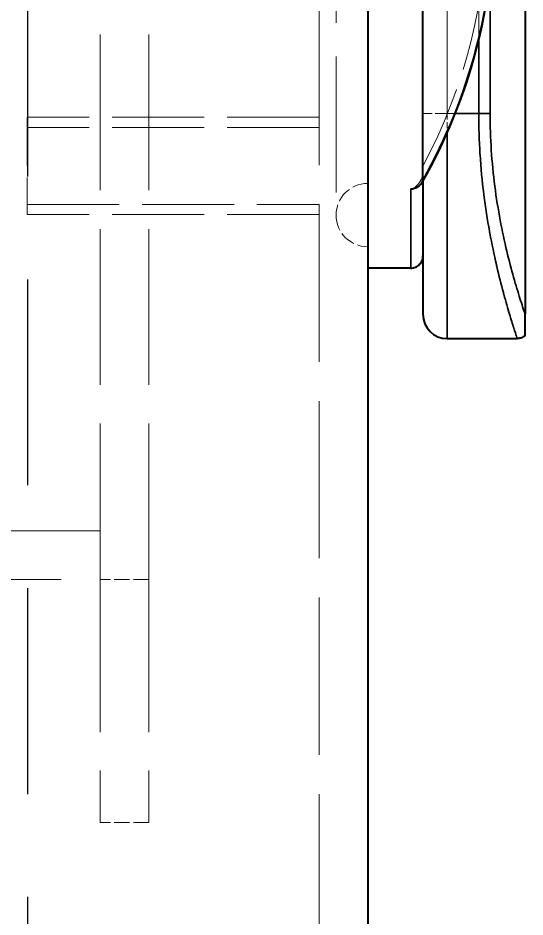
# Model space of a CAD drawing. Header units: millimetres. Extents: x 0 to 2523, y 0 to 1782.
# Drawn here: x 545.34 to 566.18, y 740.18 to 777.15 of the extents above; entities that cross this region are included whole.
import ezdxf

# ---------------------------------------------------------------- set-up
doc = ezdxf.new("R2010")
doc.units = ezdxf.units.MM
doc.header["$LTSCALE"] = 3
for name, pattern in [('CHAIN', [0.3543, 0.2362, -0.0295, 0.0591, -0.0295]), ('DASHED', [0.2067, 0.1654, -0.0413]), ('DOUBLE_DASH_CHAIN', [1.2403, 0.6614, -0.0827, 0.1654, -0.0827, 0.1654, -0.0827])]:
    doc.linetypes.add(name, pattern=pattern)
for name, color, linetype, lineweight in [('가려진 것(ISO)', 2, 'DASHED', 18), ('가려진 좁은 것(ISO)', 2, 'DASHED', 18), ('가시적인 것(ISO)', 3, 'Continuous', 40), ('가시적인 좁은 것(ISO)', 3, 'Continuous', 35), ('단면선(ISO)', 7, 'CHAIN', 25)]:
    doc.layers.add(name, color=color, linetype=linetype, lineweight=lineweight)

# ---------------------------------------------------------------- blocks, each defined once
blk = doc.blocks.new('2dTransSection1')
at = {"layer": '단면선(ISO)', "linetype": 'DOUBLE_DASH_CHAIN', "ltscale": 5.686632}
blk.add_line((181.916, 235.719), (181.916, 316.981), dxfattribs=at)

msp = doc.modelspace()

# ---------------------------------------------------------------- linework, layer by layer
at = {"layer": '가려진 것(ISO)', "ltscale": 13.035532}
msp.add_line((557.7116, 923.0669), (557.7116, 729.0669), dxfattribs=at)
at = {"layer": '가려진 것(ISO)', "ltscale": 12.901145}
for p, q in [((548.7116, 754.0669), (548.7116, 898.0669)), ((550.7116, 754.0669), (550.7116, 898.0669)), ((532.7116, 754.0669), (548.7116, 754.0669))]:
    msp.add_line(p, q, dxfattribs=at)
at = {"layer": '가려진 것(ISO)', "ltscale": 11.251338}
msp.add_line((558.4116, 782.5388), (558.4116, 769.0446), dxfattribs=at)
at = {"layer": '가려진 것(ISO)', "ltscale": 3.989087}
msp.add_line((545.7116, 773.0669), (545.7116, 769.0669), dxfattribs=at)
at = {"layer": '가려진 것(ISO)', "ltscale": 7.618686}
for p, q in [((557.7116, 773.0669), (545.7116, 773.0669)), ((557.7116, 772.6489), (545.7116, 772.6489)), ((545.7116, 769.4849), (557.7116, 769.4849)), ((557.7116, 769.0669), (545.7116, 769.0669))]:
    msp.add_line(p, q, dxfattribs=at)
at = {"layer": '가려진 것(ISO)', "ltscale": 0.246572}
msp.add_line((561.9808, 770.8034), (561.9808, 770.4347), dxfattribs=at)
at = {"layer": '가려진 것(ISO)', "ltscale": 16.126431}
msp.add_line((530.7116, 756.0669), (550.7116, 756.0669), dxfattribs=at)
at = {"layer": '가려진 것(ISO)', "ltscale": 12.665669}
for p, q in [((548.7116, 754.0669), (548.7116, 744.0669)), ((550.7116, 754.0669), (550.7116, 744.0669))]:
    msp.add_line(p, q, dxfattribs=at)
at = {"layer": '가려진 것(ISO)', "ltscale": 1.269698}
msp.add_line((550.7116, 744.0669), (548.7116, 744.0669), dxfattribs=at)
at = {"layer": '가려진 것(ISO)', "ltscale": 1.296386}
for start, end in [(90, 180), (180, 270)]:
    msp.add_arc((559.7116, 769.0446), 1.3, start, end, dxfattribs=at)
at = {"layer": '가려진 것(ISO)', "ltscale": 0.584265}
msp.add_open_spline([(561.4808, 770.12), (561.5077, 770.1215), (561.5341, 770.1279), (561.5874, 770.1477), (561.6143, 770.1621), (561.6929, 770.2138), (561.7445, 770.2627), (561.8378, 770.3774), (561.8928, 770.4584), (561.9657, 770.6439), (561.9808, 770.7235), (561.9808, 770.8034)], degree=3, knots=[0.000001, 0.000001, 0.000001, 0.000001, 0.008116123, 0.008116123, 0.017280138, 0.017280138, 0.036812418, 0.036812418, 0.056177073, 0.056177073, 0.072028344, 0.072028344, 0.072028344, 0.072028344], dxfattribs=at)
at = {"layer": '가려진 것(ISO)', "ltscale": 0.58425}
msp.add_open_spline([(561.9808, 770.8034), (561.9808, 770.7236), (561.9657, 770.644), (561.8929, 770.4586), (561.8379, 770.3776), (561.7446, 770.2628), (561.6929, 770.2139), (561.6144, 770.1622), (561.5874, 770.1477), (561.5342, 770.1279), (561.5077, 770.1216), (561.4808, 770.12)], degree=3, knots=[0.000001, 0.000001, 0.000001, 0.000001, 0.02448974, 0.02448974, 0.0544278, 0.0544278, 0.08463518, 0.08463518, 0.09880659, 0.09880659, 0.11135374, 0.11135374, 0.11135374, 0.11135374], dxfattribs=at)
at = {"layer": '가려진 것(ISO)', "ltscale": 0.052003}
msp.add_open_spline([(561.9808, 770.4873), (561.9808, 770.4811), (561.9808, 770.4749), (561.9808, 770.4686), (561.9808, 770.4574), (561.9808, 770.446), (561.9808, 770.4347)], degree=3, knots=[0.076483139, 0.076483139, 0.076483139, 0.076483139, 0.080930676, 0.080930676, 0.080930676, 0.08900317, 0.08900317, 0.08900317, 0.08900317], dxfattribs=at)
at = {"layer": '가려진 좁은 것(ISO)', "ltscale": 12.95251}
msp.add_line((564.2751, 773.2166), (564.2752, 861.567), dxfattribs=at)
at = {"layer": '가려진 좁은 것(ISO)', "ltscale": 12.510248}
msp.add_line((564.2751, 861.5669), (564.2751, 776.2332), dxfattribs=at)
at = {"layer": '가려진 좁은 것(ISO)', "ltscale": 12.952355}
msp.add_line((564.7434, 773.2173), (564.7428, 861.5666), dxfattribs=at)
at = {"layer": '가려진 좁은 것(ISO)', "ltscale": 10.764393}
msp.add_line((562.9808, 773.2169), (562.9808, 786.5669), dxfattribs=at)
at = {"layer": '가려진 좁은 것(ISO)', "ltscale": 0.997197}
msp.add_line((562.9808, 773.2169), (561.9808, 773.2169), dxfattribs=at)
at = {"layer": '가려진 좁은 것(ISO)', "ltscale": 0.821679}
msp.add_line((564.2751, 773.2166), (562.9808, 773.2169), dxfattribs=at)
at = {"layer": '가려진 좁은 것(ISO)', "ltscale": 0.499882}
msp.add_line((562.9808, 773.2169), (562.9808, 772.4303), dxfattribs=at)
at = {"layer": '가려진 좁은 것(ISO)', "ltscale": 0.209386}
msp.add_line((563.3107, 773.2169), (562.9808, 773.2169), dxfattribs=at)
at = {"layer": '가려진 좁은 것(ISO)', "ltscale": 1.269698}
msp.add_line((550.7116, 754.0669), (548.7116, 754.0669), dxfattribs=at)
at = {"layer": '가려진 좁은 것(ISO)', "ltscale": 6.950111}
msp.add_arc((542.0181, 781.6865), 22.6153, 331.97061, 359.70464, dxfattribs=at)
at = {"layer": '가려진 좁은 것(ISO)', "ltscale": 0.38483}
msp.add_open_spline([(564.7433, 773.2173), (564.7197, 773.2172), (564.6832, 773.2171), (564.6367, 773.217), (564.5902, 773.2169), (564.5337, 773.2167), (564.4718, 773.2167), (564.4099, 773.2167), (564.3425, 773.2167), (564.2751, 773.2166)], degree=3, knots=[0, 0, 0, 0, 0.3333333, 0.3333333, 0.3333333, 0.6666667, 0.6666667, 0.6666667, 1, 1, 1, 1], dxfattribs=at)
at = {"layer": '가려진 좁은 것(ISO)', "ltscale": 11.800824}
msp.add_open_spline([(565.858, 763.9669), (565.858, 763.9669), (565.8547, 763.9771), (565.8479, 763.9975), (565.8458, 764.0038), (565.8434, 764.0111), (565.8407, 764.0194), (565.8232, 764.0723), (565.7926, 764.1653), (565.7498, 764.2986), (565.7424, 764.3218), (565.7346, 764.3462), (565.7264, 764.3718), (565.6803, 764.5165), (565.6227, 764.7002), (565.5563, 764.9209), (565.5434, 764.9638), (565.5302, 765.0081), (565.5166, 765.0538), (565.4482, 765.2846), (565.3719, 765.5507), (565.2918, 765.8469), (565.2746, 765.9109), (565.2571, 765.9763), (565.2395, 766.043), (565.1596, 766.3463), (565.0769, 766.6776), (564.9959, 767.0309), (564.9765, 767.1151), (564.9573, 767.2006), (564.9382, 767.2873), (564.8595, 767.6439), (564.7832, 768.0204), (564.7126, 768.4115), (564.6942, 768.5139), (564.6761, 768.6174), (564.6584, 768.7217), (564.5923, 769.1126), (564.5324, 769.5164), (564.4808, 769.9297), (564.4661, 770.048), (564.452, 770.1671), (564.4387, 770.2869), (564.393, 770.6973), (564.3558, 771.1163), (564.3287, 771.5421), (564.3202, 771.6744), (564.3127, 771.8073), (564.3062, 771.9408), (564.2857, 772.3624), (564.2752, 772.7893), (564.2751, 773.2166)], degree=3, knots=[0.50359315, 0.50359315, 0.50359315, 0.50359315, 0.52941176, 0.52941176, 0.52941176, 0.53737617, 0.53737617, 0.53737617, 0.58823529, 0.58823529, 0.58823529, 0.59707577, 0.59707577, 0.59707577, 0.64705882, 0.64705882, 0.64705882, 0.65677318, 0.65677318, 0.65677318, 0.70588235, 0.70588235, 0.70588235, 0.71648775, 0.71648775, 0.71648775, 0.76470588, 0.76470588, 0.76470588, 0.7762063, 0.7762063, 0.7762063, 0.82352941, 0.82352941, 0.82352941, 0.8359272, 0.8359272, 0.8359272, 0.88235294, 0.88235294, 0.88235294, 0.89564483, 0.89564483, 0.89564483, 0.94117647, 0.94117647, 0.94117647, 0.95532075, 0.95532075, 0.95532075, 1, 1, 1, 1], dxfattribs=at)
at = {"layer": '가려진 좁은 것(ISO)', "ltscale": 6.925931}
msp.add_open_spline([(566.178, 764.9841), (566.1267, 765.1374), (566.0059, 765.4973), (565.7832, 766.2227), (565.5387, 767.1031), (565.2938, 768.1289), (565.0703, 769.2791), (564.8893, 770.5281), (564.7702, 771.8525), (564.7424, 772.7572), (564.7434, 773.2173)], degree=3, dxfattribs=at)
at = {"layer": '가려진 좁은 것(ISO)'}
msp.add_open_spline([(561.4808, 770.12), (561.4808, 770.12), (561.4808, 770.12), (561.4808, 770.12)], degree=3, dxfattribs=at)
at = {"layer": '가시적인 것(ISO)'}
for p, q in [((559.7116, 925.0669), (559.7116, 727.0669)), ((566.178, 787.5316), (566.178, 764.984)), ((561.9808, 770.4347), (561.9808, 764.9669)), ((561.4808, 766.8642), (559.7116, 766.8642)), ((562.9808, 763.9669), (565.858, 763.9669))]:
    msp.add_line(p, q, dxfattribs=at)
for centre, radius, start, end in [((542.0181, 781.6865), 22.9153, 330.43033, 359.7085), ((562.9808, 764.9669), 1, 180, 270)]:
    msp.add_arc(centre, radius, start, end, dxfattribs=at)
for points, knots in [([(561.9808, 770.4873), (561.9808, 771.1877), (561.9808, 771.9664), (561.9808, 773.6552), (561.9808, 774.5605), (561.9808, 776.4647), (561.9808, 777.4577), (561.9808, 778.9856), (561.9808, 779.5002), (561.9808, 780.536), (561.9808, 781.0568), (561.9808, 781.5777)], [-1.2522093, -1.2522093, -1.2522093, -1.2522093, -0.9389682, -0.9389682, -0.6257615, -0.6257615, -0.3126285, -0.3126285, -0.1562493, -0.1562493, -0.000001, -0.000001, -0.000001, -0.000001]), ([(561.4808, 770.12), (561.5319, 770.1229), (561.5863, 770.1335), (561.6676, 770.1602), (561.694, 770.1708), (561.7578, 770.2008), (561.7937, 770.2222), (561.8735, 770.2808), (561.9136, 770.3217), (561.9674, 770.407), (561.9808, 770.4487), (561.9808, 770.4873)], [-0.070781201, -0.070781201, -0.070781201, -0.070781201, -0.055461964, -0.055461964, -0.047642977, -0.047642977, -0.035476886, -0.035476886, -0.017217394, -0.017217394, -0.000001042, -0.000001042, -0.000001042, -0.000001042]), ([(561.9808, 770.4347), (561.9808, 770.3843), (561.9808, 770.3335), (561.9808, 770.2826), (561.9808, 770.1604), (561.9808, 770.0369), (561.9808, 769.9128), (561.9808, 769.8571), (561.9808, 769.8013), (561.9808, 769.7455), (561.9808, 769.6132), (561.9808, 769.4805), (561.9808, 769.3491), (561.9808, 769.3014), (561.9808, 769.2538), (561.9808, 769.2064), (561.9808, 769.0682), (561.9808, 768.9319), (561.9808, 768.8005), (561.9808, 768.7628), (561.9808, 768.7256), (561.9808, 768.6889), (561.9808, 768.5532), (561.9808, 768.4239), (561.9808, 768.3039), (561.9808, 768.2777), (561.9808, 768.252), (561.9808, 768.2268), (561.9808, 768.105), (561.9808, 767.994), (561.9808, 767.8967), (561.9808, 767.8813), (561.9808, 767.8662), (561.9808, 767.8514), (561.9808, 767.7538), (561.9808, 767.6715), (561.9808, 767.5975), (561.9808, 767.5897), (561.9808, 767.582), (561.9808, 767.5743), (561.9808, 767.4988), (561.9808, 767.4316), (561.9808, 767.3741), (561.9808, 767.3707), (561.9808, 767.3674), (561.9808, 767.3642)], [0.08900317, 0.08900317, 0.08900317, 0.08900317, 0.125, 0.125, 0.125, 0.21129754, 0.21129754, 0.21129754, 0.25, 0.25, 0.25, 0.34170925, 0.34170925, 0.34170925, 0.375, 0.375, 0.375, 0.47218067, 0.47218067, 0.47218067, 0.5, 0.5, 0.5, 0.60265235, 0.60265235, 0.60265235, 0.625, 0.625, 0.625, 0.7329148, 0.7329148, 0.7329148, 0.75, 0.75, 0.75, 0.86308164, 0.86308164, 0.86308164, 0.875, 0.875, 0.875, 0.99312972, 0.99312972, 0.99312972, 1, 1, 1, 1]), ([(561.4808, 766.8642), (561.5454, 766.8642), (561.6103, 766.8768), (561.6708, 766.9017), (561.7313, 766.9265), (561.7872, 766.9636), (561.8338, 767.0101), (561.8805, 767.0566), (561.9177, 767.1124), (561.9428, 767.173), (561.9679, 767.2336), (561.9808, 767.2989), (561.9808, 767.3642)], [0, 0, 0, 0, 0.25, 0.25, 0.25, 0.5, 0.5, 0.5, 0.75, 0.75, 0.75, 1, 1, 1, 1]), ([(566.178, 764.0828), (566.178, 764.0832), (566.178, 764.084), (566.178, 764.0899), (566.178, 764.1003), (566.178, 764.1149), (566.178, 764.1338), (566.178, 764.1566), (566.178, 764.1833), (566.178, 764.2134), (566.178, 764.2468), (566.178, 764.283), (566.178, 764.3217), (566.178, 764.3624), (566.178, 764.4048), (566.178, 764.4484), (566.178, 764.4926), (566.178, 764.5369), (566.178, 764.5808), (566.178, 764.6236), (566.178, 764.6653), (566.178, 764.7062), (566.178, 764.7458), (566.178, 764.784), (566.178, 764.8211), (566.178, 764.8582), (566.178, 764.8959), (566.178, 764.9377), (566.178, 764.9682), (566.178, 764.984)], [0.5017583, 0.5017583, 0.5017583, 0.5017583, 0.51851852, 0.53703704, 0.55555556, 0.57407407, 0.59259259, 0.61111111, 0.62962963, 0.64814815, 0.66666667, 0.68518519, 0.7037037, 0.72222222, 0.74074074, 0.75925926, 0.77777778, 0.7962963, 0.81481481, 0.83333333, 0.85185185, 0.87037037, 0.88888889, 0.90740741, 0.92592593, 0.94444444, 0.96296296, 0.98148148, 1, 1, 1, 1]), ([(566.178, 764.0828), (566.1656, 764.0724), (566.1527, 764.0627), (566.0991, 764.0262), (566.0542, 764.0044), (565.9594, 763.9747), (565.9084, 763.9669), (565.858, 763.9669)], [0, 0, 0, 0, 0.004836018, 0.004836018, 0.019485126, 0.019485126, 0.034616176, 0.034616176, 0.034616176, 0.034616176])]:
    msp.add_open_spline(points, degree=3, knots=knots, dxfattribs=at)
msp.add_open_spline([(565.858, 763.9669), (565.858, 763.9669), (565.858, 763.9669), (565.858, 763.9669)], degree=3, dxfattribs=at)
at = {"layer": '가시적인 좁은 것(ISO)'}
for p, q in [((564.7434, 778.7415), (564.7434, 773.2169)), ((564.2751, 776.2332), (564.2751, 773.2169)), ((564.2751, 773.2169), (563.3107, 773.2169)), ((564.2751, 773.2169), (564.7434, 773.2169)), ((562.9808, 772.4303), (562.9808, 763.9669))]:
    msp.add_line(p, q, dxfattribs=at)
msp.add_arc((542.0181, 781.6865), 22.8896, 330.70722, 359.70818, dxfattribs=at)
for points, knots in [([(564.2751, 773.2169), (564.2751, 772.6643), (564.2928, 772.1073), (564.3278, 771.5549), (564.3284, 771.5466), (564.3289, 771.5383), (564.3294, 771.53), (564.3644, 770.9861), (564.4162, 770.447), (564.4818, 769.922), (564.4838, 769.906), (564.4858, 769.89), (564.4878, 769.874), (564.5533, 769.3579), (564.632, 768.8559), (564.7181, 768.3813), (564.7221, 768.3592), (564.7261, 768.3373), (564.7301, 768.3154), (564.8156, 767.8505), (564.908, 767.4125), (565.0007, 767.0097), (565.0066, 766.9843), (565.0124, 766.9591), (565.0183, 766.934), (565.1096, 766.542), (565.2009, 766.1841), (565.2873, 765.8636), (565.2943, 765.8379), (565.3012, 765.8125), (565.308, 765.7873), (565.3923, 765.4779), (565.4714, 765.2046), (565.5418, 764.9695), (565.5486, 764.9465), (565.5554, 764.9239), (565.5621, 764.9017), (565.6296, 764.6778), (565.6882, 764.4914), (565.7347, 764.3458), (565.7401, 764.329), (565.7453, 764.3127), (565.7504, 764.2969), (565.7933, 764.1631), (565.8243, 764.069), (565.8416, 764.0164), (565.844, 764.0094), (565.8461, 764.003), (565.8479, 763.9975), (565.8546, 763.9771), (565.858, 763.9669), (565.858, 763.9669)], [0, 0, 0, 0, 0.05882353, 0.05882353, 0.05882353, 0.05970824, 0.05970824, 0.05970824, 0.11764706, 0.11764706, 0.11764706, 0.1194131, 0.1194131, 0.1194131, 0.17647059, 0.17647059, 0.17647059, 0.17911778, 0.17911778, 0.17911778, 0.23529412, 0.23529412, 0.23529412, 0.2388317, 0.2388317, 0.2388317, 0.29411765, 0.29411765, 0.29411765, 0.29854769, 0.29854769, 0.29854769, 0.35294118, 0.35294118, 0.35294118, 0.35825028, 0.35825028, 0.35825028, 0.41176471, 0.41176471, 0.41176471, 0.41795814, 0.41795814, 0.41795814, 0.47058824, 0.47058824, 0.47058824, 0.4776709, 0.4776709, 0.4776709, 0.50358389, 0.50358389, 0.50358389, 0.50358389]), ([(564.7434, 773.2169), (564.7434, 772.7127), (564.7599, 772.2135), (564.7925, 771.7157), (564.8251, 771.2179), (564.8738, 770.7214), (564.9362, 770.2373), (564.9985, 769.7532), (565.0745, 769.2813), (565.1588, 768.8328), (565.2431, 768.3844), (565.3356, 767.9592), (565.4296, 767.5663), (565.5237, 767.1734), (565.6194, 766.8126), (565.7111, 766.4874), (565.8028, 766.1623), (565.8906, 765.8727), (565.9697, 765.6216), (566.0487, 765.3704), (566.1192, 765.1577), (566.178, 764.984)], [0, 0, 0, 0, 0.1428571, 0.1428571, 0.1428571, 0.2857143, 0.2857143, 0.2857143, 0.4285714, 0.4285714, 0.4285714, 0.5714286, 0.5714286, 0.5714286, 0.7142857, 0.7142857, 0.7142857, 0.8571429, 0.8571429, 0.8571429, 1, 1, 1, 1]), ([(561.4808, 770.12), (561.4808, 769.8339), (561.4808, 769.1927), (561.4808, 768.2875), (561.4808, 767.4291), (561.4808, 767.0223), (561.4808, 766.8642)], [0, 0, 0, 0, 0.1760545, 0.416339, 0.6834329, 1, 1, 1, 1])]:
    msp.add_open_spline(points, degree=3, knots=knots, dxfattribs=at)

# ---------------------------------------------------------------- block references
at = {"layer": '단면선(ISO)', "xscale": 3, "yscale": 3, "zscale": 3}
msp.add_blockref('2dTransSection1', (0, 0), dxfattribs=at)

doc.saveas('drawing.dxf')
